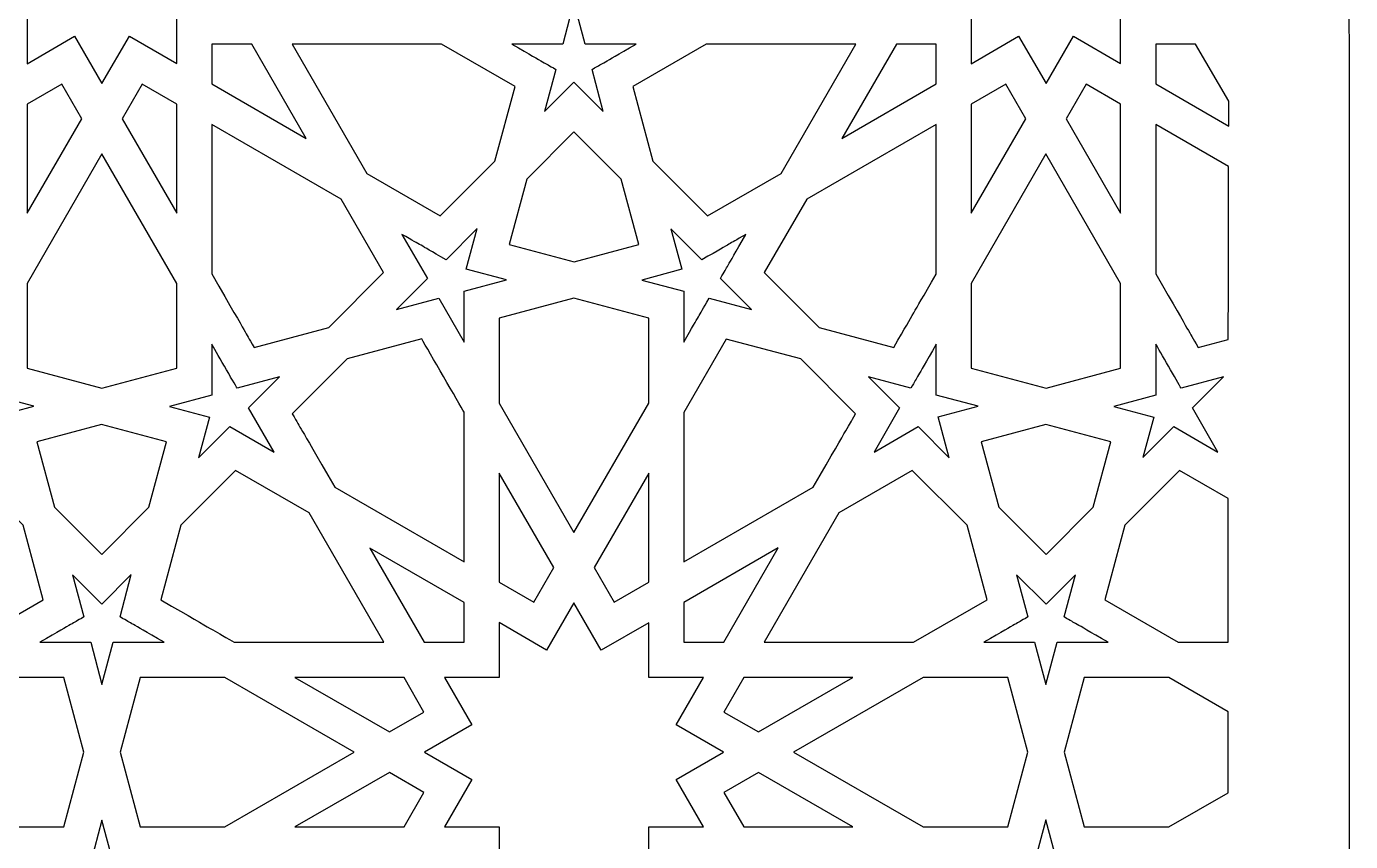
# Model space of a CAD drawing. Header units: millimetres. Extents: x -56 to 55, y -102 to 108.
# Drawn here: x -3.1 to 55.3, y -35.9 to 0 of the extents above; entities that cross this region are included whole.
import ezdxf

# ---------------------------------------------------------------- set-up
doc = ezdxf.new("R2010")
doc.units = ezdxf.units.MM
doc.header["$MEASUREMENT"] = 0
doc.layers.add('layer 1', color=7, linetype='Continuous')

msp = doc.modelspace()

# ---------------------------------------------------------------- linework, layer by layer
at = {"layer": 'layer 1', "color": 250}
for points, knots in [([(55.2192, 53.6769), (55.2097, 56.2286), (54.3842, 58.4257), (53.0348, 60.113), (53.0348, 60.113), (50.3121, 63.5081), (46.6615, 63.8736), (45.0285, 64.1481), (45.0285, 64.1481), (41.1303, 70.9098), (44.0531, 65.8389), (42.1061, 70.1453), (42.1061, 70.1453), (39.4705, 76.1312), (33.6698, 80.1469), (25.0578, 79.5743), (25.0578, 79.5743), (17.0561, 107.5803), (-17.265, 106.4433), (-24.6935, 79.6502), (-24.6935, 79.6502), (-32.4517, 79.8354), (-38.6256, 77.2305), (-41.6715, 70.0222), (-41.6715, 70.0222), (-41.7415, 69.8602), (-42.3802, 68.2519), (-42.3802, 68.0953), (-42.3802, 68.0953), (-42.3802, 68.0953), (-44.6232, 64.2186), (-44.6232, 64.2186), (-44.6232, 64.2186), (-45.2089, 64.0218), (-49.6582, 63.6584), (-52.5647, 60.0075), (-52.5647, 60.0075), (-52.5647, 60.0075), (-52.5647, 60.0019), (-52.5647, 60.0019), (-52.5647, 60.0019), (-55.8843, 55.7724), (-54.8955, 62.0882), (-54.8955, -99.835), (-54.8955, -99.835), (-54.8955, -99.835), (55.2894, -99.835), (55.2894, -99.835), (55.2894, -99.835), (55.2894, -99.835), (55.2192, -101.7838), (55.2192, 53.6769)], [0, 0, 0, 0, 0.0714286, 0.0714286, 0.0714286, 0.0714286, 0.1428571, 0.1428571, 0.1428571, 0.1428571, 0.2142857, 0.2142857, 0.2142857, 0.2142857, 0.2857143, 0.2857143, 0.2857143, 0.2857143, 0.3571429, 0.3571429, 0.3571429, 0.3571429, 0.4285714, 0.4285714, 0.4285714, 0.4285714, 0.5, 0.5, 0.5, 0.5, 0.5714286, 0.5714286, 0.5714286, 0.5714286, 0.6428571, 0.6428571, 0.6428571, 0.6428571, 0.7142857, 0.7142857, 0.7142857, 0.7142857, 0.7857143, 0.7857143, 0.7857143, 0.7857143, 0.8571429, 0.8571429, 0.8571429, 0.8571429, 1, 1, 1, 1]), ([(-1.0097, 8.6106), (-1.0097, 8.6106), (0.1968, 10.7012), (0.1968, 10.7012), (0.1968, 10.7012), (0.1968, 10.7012), (1.4033, 8.6106), (1.4033, 8.6106), (1.4033, 8.6106), (1.4033, 8.6106), (3.4942, 9.8171), (3.4942, 9.8171), (3.4942, 9.8171), (3.4942, 9.8171), (3.4942, 7.4041), (3.4942, 7.4041), (3.4942, 7.4041), (3.4942, 7.4041), (5.9069, 7.4041), (5.9069, 7.4041), (5.9069, 7.4041), (5.9069, 7.4041), (4.7007, 5.3136), (4.7007, 5.3136), (4.7007, 5.3136), (4.7007, 5.3136), (6.7913, 4.1071), (6.7913, 4.1071), (6.7913, 4.1071), (6.7913, 4.1071), (4.7007, 2.9006), (4.7007, 2.9006), (4.7007, 2.9006), (4.7007, 2.9006), (5.9069, 0.8096), (5.9069, 0.8096), (5.9069, 0.8096), (5.9069, 0.8096), (3.4942, 0.8096), (3.4942, 0.8096), (3.4942, 0.8096), (3.4942, 0.8096), (3.4942, -1.6034), (3.4942, -1.6034), (3.4942, -1.6034), (3.4942, -1.6034), (1.4033, -0.3969), (1.4033, -0.3969), (1.4033, -0.3969), (1.4033, -0.3969), (0.1968, -2.4878), (0.1968, -2.4878), (0.1968, -2.4878), (0.1968, -2.4878), (-1.0097, -0.3969), (-1.0097, -0.3969), (-1.0097, -0.3969), (-1.0097, -0.3969), (-3.1002, -1.6094), (-3.1002, -1.6094), (-3.1002, -1.6094), (-3.1002, -1.6094), (-3.1002, 0.8096), (-3.1002, 0.8096), (-3.1002, 0.8096), (-3.1002, 0.8096), (-5.5189, 0.8096), (-5.5189, 0.8096), (-5.5189, 0.8096), (-5.5189, 0.8096), (-4.3067, 2.9006), (-4.3067, 2.9006), (-4.3067, 2.9006), (-4.3067, 2.9006), (-6.3976, 4.1071), (-6.3976, 4.1071), (-6.3976, 4.1071), (-6.3976, 4.1071), (-4.3067, 5.3136), (-4.3067, 5.3136), (-4.3067, 5.3136), (-4.3067, 5.3136), (-5.5189, 7.4041), (-5.5189, 7.4041), (-5.5189, 7.4041), (-5.5189, 7.4041), (-3.1002, 7.4041), (-3.1002, 7.4041), (-3.1002, 7.4041), (-3.1002, 7.4041), (-3.1002, 9.8171), (-3.1002, 9.8171), (-3.1002, 9.8171), (-3.1002, 9.8171), (-1.0097, 8.6106), (-1.0097, 8.6106)], [0, 0, 0, 0, 0.04, 0.04, 0.04, 0.04, 0.08, 0.08, 0.08, 0.08, 0.12, 0.12, 0.12, 0.12, 0.16, 0.16, 0.16, 0.16, 0.2, 0.2, 0.2, 0.2, 0.24, 0.24, 0.24, 0.24, 0.28, 0.28, 0.28, 0.28, 0.32, 0.32, 0.32, 0.32, 0.36, 0.36, 0.36, 0.36, 0.4, 0.4, 0.4, 0.4, 0.44, 0.44, 0.44, 0.44, 0.48, 0.48, 0.48, 0.48, 0.52, 0.52, 0.52, 0.52, 0.56, 0.56, 0.56, 0.56, 0.6, 0.6, 0.6, 0.6, 0.64, 0.64, 0.64, 0.64, 0.68, 0.68, 0.68, 0.68, 0.72, 0.72, 0.72, 0.72, 0.76, 0.76, 0.76, 0.76, 0.8, 0.8, 0.8, 0.8, 0.84, 0.84, 0.84, 0.84, 0.88, 0.88, 0.88, 0.88, 0.92, 0.92, 0.92, 0.92, 1, 1, 1, 1]), ([(43.0611, 8.6106), (43.0611, 8.6106), (45.1457, 9.8171), (45.1457, 9.8171), (45.1457, 9.8171), (45.1457, 9.8171), (45.1457, 7.4041), (45.1457, 7.4041), (45.1457, 7.4041), (45.1457, 7.4041), (47.5647, 7.4041), (47.5647, 7.4041), (47.5647, 7.4041), (47.5647, 7.4041), (46.3582, 5.3136), (46.3582, 5.3136), (46.3582, 5.3136), (46.3582, 5.3136), (48.4491, 4.1071), (48.4491, 4.1071), (48.4491, 4.1071), (48.4491, 4.1071), (46.3582, 2.9006), (46.3582, 2.9006), (46.3582, 2.9006), (46.3582, 2.9006), (47.5647, 0.8096), (47.5647, 0.8096), (47.5647, 0.8096), (47.5647, 0.8096), (45.1457, 0.8096), (45.1457, 0.8096), (45.1457, 0.8096), (45.1457, 0.8096), (45.1457, -1.6034), (45.1457, -1.6034), (45.1457, -1.6034), (45.1457, -1.6034), (43.0611, -0.3969), (43.0611, -0.3969), (43.0611, -0.3969), (43.0611, -0.3969), (41.8546, -2.4878), (41.8546, -2.4878), (41.8546, -2.4878), (41.8546, -2.4878), (40.6421, -0.3969), (40.6421, -0.3969), (40.6421, -0.3969), (40.6421, -0.3969), (38.5515, -1.6094), (38.5515, -1.6094), (38.5515, -1.6094), (38.5515, -1.6094), (38.5515, 0.8096), (38.5515, 0.8096), (38.5515, 0.8096), (38.5515, 0.8096), (36.1385, 0.8096), (36.1385, 0.8096), (36.1385, 0.8096), (36.1385, 0.8096), (37.345, 2.9006), (37.345, 2.9006), (37.345, 2.9006), (37.345, 2.9006), (35.2541, 4.1071), (35.2541, 4.1071), (35.2541, 4.1071), (35.2541, 4.1071), (37.345, 5.3136), (37.345, 5.3136), (37.345, 5.3136), (37.345, 5.3136), (36.1385, 7.4041), (36.1385, 7.4041), (36.1385, 7.4041), (36.1385, 7.4041), (38.5515, 7.4041), (38.5515, 7.4041), (38.5515, 7.4041), (38.5515, 7.4041), (38.5515, 9.8171), (38.5515, 9.8171), (38.5515, 9.8171), (38.5515, 9.8171), (40.6421, 8.6106), (40.6421, 8.6106), (40.6421, 8.6106), (40.6421, 8.6106), (41.8546, 10.7012), (41.8546, 10.7012), (41.8546, 10.7012), (41.8546, 10.7012), (43.0611, 8.6106), (43.0611, 8.6106)], [0, 0, 0, 0, 0.04, 0.04, 0.04, 0.04, 0.08, 0.08, 0.08, 0.08, 0.12, 0.12, 0.12, 0.12, 0.16, 0.16, 0.16, 0.16, 0.2, 0.2, 0.2, 0.2, 0.24, 0.24, 0.24, 0.24, 0.28, 0.28, 0.28, 0.28, 0.32, 0.32, 0.32, 0.32, 0.36, 0.36, 0.36, 0.36, 0.4, 0.4, 0.4, 0.4, 0.44, 0.44, 0.44, 0.44, 0.48, 0.48, 0.48, 0.48, 0.52, 0.52, 0.52, 0.52, 0.56, 0.56, 0.56, 0.56, 0.6, 0.6, 0.6, 0.6, 0.64, 0.64, 0.64, 0.64, 0.68, 0.68, 0.68, 0.68, 0.72, 0.72, 0.72, 0.72, 0.76, 0.76, 0.76, 0.76, 0.8, 0.8, 0.8, 0.8, 0.84, 0.84, 0.84, 0.84, 0.88, 0.88, 0.88, 0.88, 0.92, 0.92, 0.92, 0.92, 1, 1, 1, 1]), ([(22.3171, -3.7172), (22.3171, -3.7172), (21.0227, -2.4232), (21.0227, -2.4232), (21.0227, -2.4232), (21.0227, -2.4232), (19.7284, -3.7172), (19.7284, -3.7172), (19.7284, -3.7172), (19.7284, -3.7172), (20.2261, -1.8609), (20.2261, -1.8609), (20.2261, -1.8609), (19.5612, -1.4831), (19.9605, -1.7124), (18.282, -0.7426), (18.282, -0.7426), (18.282, -0.7426), (20.5249, -0.7426), (20.5249, -0.7426), (20.5249, -0.7426), (20.5249, -0.7426), (21.0227, 1.1144), (21.0227, 1.1144), (21.0227, 1.1144), (21.0227, 1.1144), (21.5205, -0.7426), (21.5205, -0.7426), (21.5205, -0.7426), (21.5205, -0.7426), (23.7638, -0.7426), (23.7638, -0.7426), (23.7638, -0.7426), (22.0849, -1.7124), (22.4807, -1.4848), (21.8193, -1.8609), (21.8193, -1.8609), (21.8193, -1.8609), (22.3171, -3.7172), (22.3171, -3.7172)], [0, 0, 0, 0, 0.0909091, 0.0909091, 0.0909091, 0.0909091, 0.1818182, 0.1818182, 0.1818182, 0.1818182, 0.2727273, 0.2727273, 0.2727273, 0.2727273, 0.3636364, 0.3636364, 0.3636364, 0.3636364, 0.4545455, 0.4545455, 0.4545455, 0.4545455, 0.5454545, 0.5454545, 0.5454545, 0.5454545, 0.6363636, 0.6363636, 0.6363636, 0.6363636, 0.7272727, 0.7272727, 0.7272727, 0.7272727, 0.8181818, 0.8181818, 0.8181818, 0.8181818, 1, 1, 1, 1]), ([(9.2043, -4.9064), (9.2043, -4.9064), (5.0401, -2.4994), (5.0401, -2.4994), (5.0401, -2.4994), (5.0401, -2.4994), (5.0401, -0.7426), (5.0401, -0.7426), (5.0401, -0.7426), (5.0401, -0.7426), (6.8033, -0.7426), (6.8033, -0.7426), (6.8033, -0.7426), (6.8033, -0.7426), (9.2043, -4.9064), (9.2043, -4.9064)], [0, 0, 0, 0, 0.2, 0.2, 0.2, 0.2, 0.4, 0.4, 0.4, 0.4, 0.6, 0.6, 0.6, 0.6, 1, 1, 1, 1]), ([(11.8865, -6.4526), (11.8865, -6.4526), (8.5894, -0.7426), (8.5894, -0.7426), (8.5894, -0.7426), (8.5894, -0.7426), (15.1839, -0.7426), (15.1839, -0.7426), (15.1839, -0.7426), (15.1839, -0.7426), (18.4224, -2.6105), (18.4224, -2.6105), (18.4224, -2.6105), (18.4224, -2.6105), (17.538, -5.908), (17.538, -5.908), (17.538, -5.908), (17.538, -5.908), (15.1253, -8.321), (15.1253, -8.321), (15.1253, -8.321), (15.1253, -8.321), (11.8865, -6.4526), (11.8865, -6.4526)], [0, 0, 0, 0, 0.1428571, 0.1428571, 0.1428571, 0.1428571, 0.2857143, 0.2857143, 0.2857143, 0.2857143, 0.4285714, 0.4285714, 0.4285714, 0.4285714, 0.5714286, 0.5714286, 0.5714286, 0.5714286, 0.7142857, 0.7142857, 0.7142857, 0.7142857, 1, 1, 1, 1]), ([(30.159, -6.4526), (30.159, -6.4526), (26.9205, -8.321), (26.9205, -8.321), (26.9205, -8.321), (26.9205, -8.321), (24.5075, -5.908), (24.5075, -5.908), (24.5075, -5.908), (24.5075, -5.908), (23.623, -2.6105), (23.623, -2.6105), (23.623, -2.6105), (23.623, -2.6105), (26.8619, -0.7426), (26.8619, -0.7426), (26.8619, -0.7426), (26.8619, -0.7426), (33.456, -0.7426), (33.456, -0.7426), (33.456, -0.7426), (33.456, -0.7426), (30.159, -6.4526), (30.159, -6.4526)], [0, 0, 0, 0, 0.1428571, 0.1428571, 0.1428571, 0.1428571, 0.2857143, 0.2857143, 0.2857143, 0.2857143, 0.4285714, 0.4285714, 0.4285714, 0.4285714, 0.5714286, 0.5714286, 0.5714286, 0.5714286, 0.7142857, 0.7142857, 0.7142857, 0.7142857, 1, 1, 1, 1]), ([(37.0053, -2.4994), (37.0053, -2.4994), (32.8415, -4.9064), (32.8415, -4.9064), (32.8415, -4.9064), (32.8415, -4.9064), (35.2481, -0.7426), (35.2481, -0.7426), (35.2481, -0.7426), (35.2481, -0.7426), (37.0053, -0.7426), (37.0053, -0.7426), (37.0053, -0.7426), (37.0053, -0.7426), (37.0053, -2.4994), (37.0053, -2.4994)], [0, 0, 0, 0, 0.2, 0.2, 0.2, 0.2, 0.4, 0.4, 0.4, 0.4, 0.6, 0.6, 0.6, 0.6, 1, 1, 1, 1]), ([(49.9131, -3.2667), (49.9131, -3.2667), (49.9131, -4.3557), (49.9131, -4.3557), (49.9131, -4.3557), (49.9131, -4.3557), (46.6979, -2.4994), (46.6979, -2.4994), (46.6979, -2.4994), (46.6979, -2.4994), (46.6979, -0.7426), (46.6979, -0.7426), (46.6979, -0.7426), (46.6979, -0.7426), (48.4547, -0.7426), (48.4547, -0.7426), (48.4547, -0.7426), (48.4547, -0.7426), (49.9131, -3.2667), (49.9131, -3.2667)], [0, 0, 0, 0, 0.1666667, 0.1666667, 0.1666667, 0.1666667, 0.3333333, 0.3333333, 0.3333333, 0.3333333, 0.5, 0.5, 0.5, 0.5, 0.6666667, 0.6666667, 0.6666667, 0.6666667, 1, 1, 1, 1]), ([(-3.1002, -8.2035), (-3.1002, -8.2035), (-3.1002, -3.3955), (-3.1002, -3.3955), (-3.1002, -3.3955), (-3.1002, -3.3955), (-1.5776, -2.5111), (-1.5776, -2.5111), (-1.5776, -2.5111), (-1.5776, -2.5111), (-0.6992, -4.0396), (-0.6992, -4.0396), (-0.6992, -4.0396), (-0.6992, -4.0396), (-3.1002, -8.2035), (-3.1002, -8.2035)], [0, 0, 0, 0, 0.2, 0.2, 0.2, 0.2, 0.4, 0.4, 0.4, 0.4, 0.6, 0.6, 0.6, 0.6, 1, 1, 1, 1]), ([(1.0869, -4.0396), (1.0869, -4.0396), (1.9717, -2.5111), (1.9717, -2.5111), (1.9717, -2.5111), (1.9717, -2.5111), (3.4942, -3.3955), (3.4942, -3.3955), (3.4942, -3.3955), (3.4942, -3.3955), (3.4942, -8.2035), (3.4942, -8.2035), (3.4942, -8.2035), (3.4942, -8.2035), (1.0869, -4.0396), (1.0869, -4.0396)], [0, 0, 0, 0, 0.2, 0.2, 0.2, 0.2, 0.4, 0.4, 0.4, 0.4, 0.6, 0.6, 0.6, 0.6, 1, 1, 1, 1]), ([(38.5515, -8.2035), (38.5515, -8.2035), (38.5515, -3.3955), (38.5515, -3.3955), (38.5515, -3.3955), (38.5515, -3.3955), (40.0798, -2.5111), (40.0798, -2.5111), (40.0798, -2.5111), (40.0798, -2.5111), (40.9585, -4.0396), (40.9585, -4.0396), (40.9585, -4.0396), (40.9585, -4.0396), (38.5515, -8.2035), (38.5515, -8.2035)], [0, 0, 0, 0, 0.2, 0.2, 0.2, 0.2, 0.4, 0.4, 0.4, 0.4, 0.6, 0.6, 0.6, 0.6, 1, 1, 1, 1]), ([(45.1457, -8.2035), (45.1457, -8.2035), (42.7447, -4.0396), (42.7447, -4.0396), (42.7447, -4.0396), (42.7447, -4.0396), (43.6231, -2.5111), (43.6231, -2.5111), (43.6231, -2.5111), (43.6231, -2.5111), (45.1457, -3.3955), (45.1457, -3.3955), (45.1457, -3.3955), (45.1457, -3.3955), (45.1457, -8.2035), (45.1457, -8.2035)], [0, 0, 0, 0, 0.2, 0.2, 0.2, 0.2, 0.4, 0.4, 0.4, 0.4, 0.6, 0.6, 0.6, 0.6, 1, 1, 1, 1]), ([(6.9084, -14.1249), (6.3814, -13.2112), (6.8499, -14.013), (5.0401, -10.8804), (5.0401, -10.8804), (5.0401, -10.8804), (5.0401, -4.2855), (5.0401, -4.2855), (5.0401, -4.2855), (5.0401, -4.2855), (10.7562, -7.5826), (10.7562, -7.5826), (10.7562, -7.5826), (10.7562, -7.5826), (12.6245, -10.8214), (12.6245, -10.8214), (12.6245, -10.8214), (12.6245, -10.8214), (10.2058, -13.2401), (10.2058, -13.2401), (10.2058, -13.2401), (10.2058, -13.2401), (6.9084, -14.1249), (6.9084, -14.1249)], [0, 0, 0, 0, 0.1428571, 0.1428571, 0.1428571, 0.1428571, 0.2857143, 0.2857143, 0.2857143, 0.2857143, 0.4285714, 0.4285714, 0.4285714, 0.4285714, 0.5714286, 0.5714286, 0.5714286, 0.5714286, 0.7142857, 0.7142857, 0.7142857, 0.7142857, 1, 1, 1, 1]), ([(18.9378, -6.6985), (18.9378, -6.6985), (21.0227, -4.6136), (21.0227, -4.6136), (21.0227, -4.6136), (21.0227, -4.6136), (23.1076, -6.6985), (23.1076, -6.6985), (23.1076, -6.6985), (23.1076, -6.6985), (23.8809, -9.58), (23.8809, -9.58), (23.8809, -9.58), (23.8809, -9.58), (21.0344, -10.341), (21.0344, -10.341), (21.0344, -10.341), (21.0344, -10.341), (18.1705, -9.58), (18.1705, -9.58), (18.1705, -9.58), (18.1705, -9.58), (18.9378, -6.6985), (18.9378, -6.6985)], [0, 0, 0, 0, 0.1428571, 0.1428571, 0.1428571, 0.1428571, 0.2857143, 0.2857143, 0.2857143, 0.2857143, 0.4285714, 0.4285714, 0.4285714, 0.4285714, 0.5714286, 0.5714286, 0.5714286, 0.5714286, 0.7142857, 0.7142857, 0.7142857, 0.7142857, 1, 1, 1, 1]), ([(31.8399, -13.2401), (31.8399, -13.2401), (29.4209, -10.8214), (29.4209, -10.8214), (29.4209, -10.8214), (29.4209, -10.8214), (31.2953, -7.5826), (31.2953, -7.5826), (31.2953, -7.5826), (31.2953, -7.5826), (37.0053, -4.2855), (37.0053, -4.2855), (37.0053, -4.2855), (37.0053, -4.2855), (37.0053, -10.886), (37.0053, -10.886), (37.0053, -10.886), (35.7872, -12.9942), (36.2027, -12.2738), (35.137, -14.1249), (35.137, -14.1249), (35.137, -14.1249), (31.8399, -13.2401), (31.8399, -13.2401)], [0, 0, 0, 0, 0.1428571, 0.1428571, 0.1428571, 0.1428571, 0.2857143, 0.2857143, 0.2857143, 0.2857143, 0.4285714, 0.4285714, 0.4285714, 0.4285714, 0.5714286, 0.5714286, 0.5714286, 0.5714286, 0.7142857, 0.7142857, 0.7142857, 0.7142857, 1, 1, 1, 1]), ([(48.5662, -14.1249), (48.0331, -13.1992), (48.4078, -13.8493), (46.6979, -10.8804), (46.6979, -10.8804), (46.6979, -10.8804), (46.6979, -4.2855), (46.6979, -4.2855), (46.6979, -4.2855), (46.6979, -4.2855), (49.9071, -6.1422), (49.9071, -6.1422), (49.9071, -6.1422), (49.9015, -8.678), (49.9015, -11.2197), (49.8955, -13.7671), (49.8955, -13.7671), (49.8955, -13.7671), (48.5662, -14.1249), (48.5662, -14.1249)], [0, 0, 0, 0, 0.1666667, 0.1666667, 0.1666667, 0.1666667, 0.3333333, 0.3333333, 0.3333333, 0.3333333, 0.5, 0.5, 0.5, 0.5, 0.6666667, 0.6666667, 0.6666667, 0.6666667, 1, 1, 1, 1]), ([(0.1968, -15.9226), (0.1968, -15.9226), (-3.1002, -15.0382), (-3.1002, -15.0382), (-3.1002, -15.0382), (-3.1002, -15.0382), (-3.1002, -11.2959), (-3.1002, -11.2959), (-3.1002, -11.2959), (-3.1002, -11.2959), (0.1968, -5.5859), (0.1968, -5.5859), (0.1968, -5.5859), (0.1968, -5.5859), (3.4942, -11.2959), (3.4942, -11.2959), (3.4942, -11.2959), (3.4942, -11.2959), (3.4942, -15.0382), (3.4942, -15.0382), (3.4942, -15.0382), (3.4942, -15.0382), (0.1968, -15.9226), (0.1968, -15.9226)], [0, 0, 0, 0, 0.1428571, 0.1428571, 0.1428571, 0.1428571, 0.2857143, 0.2857143, 0.2857143, 0.2857143, 0.4285714, 0.4285714, 0.4285714, 0.4285714, 0.5714286, 0.5714286, 0.5714286, 0.5714286, 0.7142857, 0.7142857, 0.7142857, 0.7142857, 1, 1, 1, 1]), ([(41.8486, -5.5859), (41.8486, -5.5859), (45.1457, -11.2959), (45.1457, -11.2959), (45.1457, -11.2959), (45.1457, -11.2959), (45.1457, -15.0382), (45.1457, -15.0382), (45.1457, -15.0382), (45.1457, -15.0382), (41.8546, -15.9226), (41.8546, -15.9226), (41.8546, -15.9226), (41.8546, -15.9226), (38.5515, -15.0382), (38.5515, -15.0382), (38.5515, -15.0382), (38.5515, -15.0382), (38.5515, -11.2959), (38.5515, -11.2959), (38.5515, -11.2959), (38.5515, -11.2959), (41.8486, -5.5859), (41.8486, -5.5859)], [0, 0, 0, 0, 0.1428571, 0.1428571, 0.1428571, 0.1428571, 0.2857143, 0.2857143, 0.2857143, 0.2857143, 0.4285714, 0.4285714, 0.4285714, 0.4285714, 0.5714286, 0.5714286, 0.5714286, 0.5714286, 0.7142857, 0.7142857, 0.7142857, 0.7142857, 1, 1, 1, 1]), ([(15.0548, -11.9461), (15.0548, -11.9461), (13.1925, -12.4439), (13.1925, -12.4439), (13.1925, -12.4439), (13.1925, -12.4439), (14.557, -11.0793), (14.557, -11.0793), (14.557, -11.0793), (14.557, -11.0793), (13.4327, -9.1348), (13.4327, -9.1348), (13.4327, -9.1348), (14.4515, -9.7204), (14.0123, -9.4625), (15.3772, -10.2595), (15.3772, -10.2595), (15.3772, -10.2595), (16.7534, -8.8829), (16.7534, -8.8829), (16.7534, -8.8829), (16.7534, -8.8829), (16.2733, -10.675), (16.2733, -10.675), (16.2733, -10.675), (16.2733, -10.675), (18.0417, -11.1435), (18.0417, -11.1435), (18.0417, -11.1435), (18.0417, -11.1435), (16.1794, -11.6469), (16.1794, -11.6469), (16.1794, -11.6469), (16.1794, -11.6469), (16.1794, -13.8903), (16.1794, -13.8903), (16.1794, -13.8903), (16.1794, -13.8903), (15.0548, -11.9461), (15.0548, -11.9461)], [0, 0, 0, 0, 0.0909091, 0.0909091, 0.0909091, 0.0909091, 0.1818182, 0.1818182, 0.1818182, 0.1818182, 0.2727273, 0.2727273, 0.2727273, 0.2727273, 0.3636364, 0.3636364, 0.3636364, 0.3636364, 0.4545455, 0.4545455, 0.4545455, 0.4545455, 0.5454545, 0.5454545, 0.5454545, 0.5454545, 0.6363636, 0.6363636, 0.6363636, 0.6363636, 0.7272727, 0.7272727, 0.7272727, 0.7272727, 0.8181818, 0.8181818, 0.8181818, 0.8181818, 1, 1, 1, 1]), ([(24.0153, -11.1495), (24.0153, -11.1495), (25.7782, -10.675), (25.7782, -10.675), (25.7782, -10.675), (25.7782, -10.675), (25.298, -8.8886), (25.298, -8.8886), (25.298, -8.8886), (25.298, -8.8886), (26.6686, -10.2535), (26.6686, -10.2535), (26.6686, -10.2535), (28.2268, -9.3676), (27.6387, -9.6919), (28.6127, -9.1348), (28.6127, -9.1348), (27.6433, -10.813), (27.8723, -10.4168), (27.4884, -11.0793), (27.4884, -11.0793), (27.4884, -11.0793), (28.853, -12.4439), (28.853, -12.4439), (28.853, -12.4439), (28.853, -12.4439), (26.9907, -11.9461), (26.9907, -11.9461), (26.9907, -11.9461), (26.4167, -12.9473), (26.6626, -12.5081), (25.866, -13.8903), (25.866, -13.8903), (25.866, -13.8903), (25.866, -11.6413), (25.866, -11.6413), (25.866, -11.6413), (25.866, -11.6413), (24.0153, -11.1495), (24.0153, -11.1495)], [0, 0, 0, 0, 0.0909091, 0.0909091, 0.0909091, 0.0909091, 0.1818182, 0.1818182, 0.1818182, 0.1818182, 0.2727273, 0.2727273, 0.2727273, 0.2727273, 0.3636364, 0.3636364, 0.3636364, 0.3636364, 0.4545455, 0.4545455, 0.4545455, 0.4545455, 0.5454545, 0.5454545, 0.5454545, 0.5454545, 0.6363636, 0.6363636, 0.6363636, 0.6363636, 0.7272727, 0.7272727, 0.7272727, 0.7272727, 0.8181818, 0.8181818, 0.8181818, 0.8181818, 1, 1, 1, 1]), ([(21.0227, -22.2828), (21.0227, -22.2828), (17.7257, -16.5724), (17.7257, -16.5724), (17.7257, -16.5724), (17.7257, -16.5724), (17.7257, -12.8302), (17.7257, -12.8302), (17.7257, -12.8302), (17.7257, -12.8302), (21.0227, -11.9461), (21.0227, -11.9461), (21.0227, -11.9461), (21.0227, -11.9461), (24.3201, -12.8302), (24.3201, -12.8302), (24.3201, -12.8302), (24.3201, -12.8302), (24.3201, -16.5724), (24.3201, -16.5724), (24.3201, -16.5724), (24.3201, -16.5724), (21.0227, -22.2828), (21.0227, -22.2828)], [0, 0, 0, 0, 0.1428571, 0.1428571, 0.1428571, 0.1428571, 0.2857143, 0.2857143, 0.2857143, 0.2857143, 0.4285714, 0.4285714, 0.4285714, 0.4285714, 0.5714286, 0.5714286, 0.5714286, 0.5714286, 0.7142857, 0.7142857, 0.7142857, 0.7142857, 1, 1, 1, 1]), ([(-4.0901, -18.9678), (-4.0901, -18.9678), (-5.4487, -17.6152), (-5.4487, -17.6152), (-5.4487, -17.6152), (-5.4487, -17.6152), (-7.3932, -18.7335), (-7.3932, -18.7335), (-7.3932, -18.7335), (-7.3932, -18.7335), (-6.2685, -16.7894), (-6.2685, -16.7894), (-6.2685, -16.7894), (-6.2685, -16.7894), (-7.6334, -15.4248), (-7.6334, -15.4248), (-7.6334, -15.4248), (-7.6334, -15.4248), (-5.7711, -15.9226), (-5.7711, -15.9226), (-5.7711, -15.9226), (-5.5072, -15.4598), (-4.916, -14.4406), (-4.6524, -13.9785), (-4.6524, -13.9785), (-4.6524, -13.9785), (-4.6524, -16.2211), (-4.6524, -16.2211), (-4.6524, -16.2211), (-4.6524, -16.2211), (-2.8074, -16.7192), (-2.8074, -16.7192), (-2.8074, -16.7192), (-2.8074, -16.7192), (-4.5646, -17.1873), (-4.5646, -17.1873), (-4.5646, -17.1873), (-4.5646, -17.1873), (-4.0901, -18.9678), (-4.0901, -18.9678)], [0, 0, 0, 0, 0.0909091, 0.0909091, 0.0909091, 0.0909091, 0.1818182, 0.1818182, 0.1818182, 0.1818182, 0.2727273, 0.2727273, 0.2727273, 0.2727273, 0.3636364, 0.3636364, 0.3636364, 0.3636364, 0.4545455, 0.4545455, 0.4545455, 0.4545455, 0.5454545, 0.5454545, 0.5454545, 0.5454545, 0.6363636, 0.6363636, 0.6363636, 0.6363636, 0.7272727, 0.7272727, 0.7272727, 0.7272727, 0.8181818, 0.8181818, 0.8181818, 0.8181818, 1, 1, 1, 1]), ([(7.7868, -18.7335), (7.7868, -18.7335), (5.8367, -17.6152), (5.8367, -17.6152), (5.8367, -17.6152), (5.8367, -17.6152), (4.4605, -18.9911), (4.4605, -18.9911), (4.4605, -18.9911), (4.4605, -18.9911), (4.9406, -17.1933), (4.9406, -17.1933), (4.9406, -17.1933), (4.9406, -17.1933), (3.1778, -16.7252), (3.1778, -16.7252), (3.1778, -16.7252), (3.1778, -16.7252), (5.0401, -16.2271), (5.0401, -16.2271), (5.0401, -16.2271), (5.0401, -16.2271), (5.0401, -13.9785), (5.0401, -13.9785), (5.0401, -13.9785), (5.1527, -14.1739), (6.0462, -15.7314), (6.1648, -15.9226), (6.1648, -15.9226), (6.1648, -15.9226), (8.0271, -15.4248), (8.0271, -15.4248), (8.0271, -15.4248), (8.0271, -15.4248), (6.6625, -16.7894), (6.6625, -16.7894), (6.6625, -16.7894), (6.6625, -16.7894), (7.7868, -18.7335), (7.7868, -18.7335)], [0, 0, 0, 0, 0.0909091, 0.0909091, 0.0909091, 0.0909091, 0.1818182, 0.1818182, 0.1818182, 0.1818182, 0.2727273, 0.2727273, 0.2727273, 0.2727273, 0.3636364, 0.3636364, 0.3636364, 0.3636364, 0.4545455, 0.4545455, 0.4545455, 0.4545455, 0.5454545, 0.5454545, 0.5454545, 0.5454545, 0.6363636, 0.6363636, 0.6363636, 0.6363636, 0.7272727, 0.7272727, 0.7272727, 0.7272727, 0.8181818, 0.8181818, 0.8181818, 0.8181818, 1, 1, 1, 1]), ([(10.4694, -20.2854), (8.7005, -17.2286), (9.0755, -17.8784), (8.5951, -17.0469), (8.5951, -17.0469), (8.5951, -17.0469), (11.0081, -14.6283), (11.0081, -14.6283), (11.0081, -14.6283), (11.0081, -14.6283), (14.3051, -13.7439), (14.3051, -13.7439), (14.3051, -13.7439), (14.6099, -14.2713), (15.9452, -16.5784), (16.1794, -16.9827), (16.1794, -16.9827), (16.1794, -16.9827), (16.1794, -23.5828), (16.1794, -23.5828), (16.1794, -23.5828), (16.1794, -23.5828), (10.4694, -20.2854), (10.4694, -20.2854)], [0, 0, 0, 0, 0.1428571, 0.1428571, 0.1428571, 0.1428571, 0.2857143, 0.2857143, 0.2857143, 0.2857143, 0.4285714, 0.4285714, 0.4285714, 0.4285714, 0.5714286, 0.5714286, 0.5714286, 0.5714286, 0.7142857, 0.7142857, 0.7142857, 0.7142857, 1, 1, 1, 1]), ([(33.4504, -17.0469), (33.0052, -17.8199), (33.3625, -17.205), (31.5821, -20.2854), (31.5821, -20.2854), (31.5821, -20.2854), (25.866, -23.5828), (25.866, -23.5828), (25.866, -23.5828), (25.866, -23.5828), (25.866, -16.9884), (25.866, -16.9884), (25.866, -16.9884), (25.866, -16.9884), (27.7403, -13.7499), (27.7403, -13.7499), (27.7403, -13.7499), (27.7403, -13.7499), (31.0374, -14.6283), (31.0374, -14.6283), (31.0374, -14.6283), (31.0374, -14.6283), (33.4504, -17.0469), (33.4504, -17.0469)], [0, 0, 0, 0, 0.1428571, 0.1428571, 0.1428571, 0.1428571, 0.2857143, 0.2857143, 0.2857143, 0.2857143, 0.4285714, 0.4285714, 0.4285714, 0.4285714, 0.5714286, 0.5714286, 0.5714286, 0.5714286, 0.7142857, 0.7142857, 0.7142857, 0.7142857, 1, 1, 1, 1]), ([(38.856, -16.7192), (38.856, -16.7192), (37.0992, -17.1873), (37.0992, -17.1873), (37.0992, -17.1873), (37.0992, -17.1873), (37.5793, -18.9854), (37.5793, -18.9854), (37.5793, -18.9854), (37.5793, -18.9854), (36.2087, -17.6152), (36.2087, -17.6152), (36.2087, -17.6152), (36.2087, -17.6152), (34.2646, -18.7335), (34.2646, -18.7335), (34.2646, -18.7335), (34.2646, -18.7335), (35.3829, -16.7894), (35.3829, -16.7894), (35.3829, -16.7894), (35.3829, -16.7894), (34.0183, -15.4248), (34.0183, -15.4248), (34.0183, -15.4248), (34.0183, -15.4248), (35.8807, -15.9226), (35.8807, -15.9226), (35.8807, -15.9226), (36.2641, -15.2686), (36.0352, -15.6637), (37.0053, -13.9785), (37.0053, -13.9785), (37.0053, -13.9785), (37.0053, -16.2211), (37.0053, -16.2211), (37.0053, -16.2211), (37.0053, -16.2211), (38.856, -16.7192), (38.856, -16.7192)], [0, 0, 0, 0, 0.0909091, 0.0909091, 0.0909091, 0.0909091, 0.1818182, 0.1818182, 0.1818182, 0.1818182, 0.2727273, 0.2727273, 0.2727273, 0.2727273, 0.3636364, 0.3636364, 0.3636364, 0.3636364, 0.4545455, 0.4545455, 0.4545455, 0.4545455, 0.5454545, 0.5454545, 0.5454545, 0.5454545, 0.6363636, 0.6363636, 0.6363636, 0.6363636, 0.7272727, 0.7272727, 0.7272727, 0.7272727, 0.8181818, 0.8181818, 0.8181818, 0.8181818, 1, 1, 1, 1]), ([(49.4386, -18.7335), (49.4386, -18.7335), (47.4945, -17.6152), (47.4945, -17.6152), (47.4945, -17.6152), (47.4945, -17.6152), (46.1239, -18.9794), (46.1239, -18.9794), (46.1239, -18.9794), (46.1239, -18.9794), (46.604, -17.1933), (46.604, -17.1933), (46.604, -17.1933), (46.604, -17.1933), (44.8412, -16.7252), (44.8412, -16.7252), (44.8412, -16.7252), (44.8412, -16.7252), (46.6979, -16.2271), (46.6979, -16.2271), (46.6979, -16.2271), (46.6979, -16.2271), (46.6979, -13.9785), (46.6979, -13.9785), (46.6979, -13.9785), (46.8619, -14.2593), (47.6525, -15.6414), (47.8165, -15.9226), (47.8165, -15.9226), (47.8165, -15.9226), (49.6845, -15.4248), (49.6845, -15.4248), (49.6845, -15.4248), (49.6845, -15.4248), (48.3143, -16.7894), (48.3143, -16.7894), (48.3143, -16.7894), (48.3143, -16.7894), (49.4386, -18.7335), (49.4386, -18.7335)], [0, 0, 0, 0, 0.0909091, 0.0909091, 0.0909091, 0.0909091, 0.1818182, 0.1818182, 0.1818182, 0.1818182, 0.2727273, 0.2727273, 0.2727273, 0.2727273, 0.3636364, 0.3636364, 0.3636364, 0.3636364, 0.4545455, 0.4545455, 0.4545455, 0.4545455, 0.5454545, 0.5454545, 0.5454545, 0.5454545, 0.6363636, 0.6363636, 0.6363636, 0.6363636, 0.7272727, 0.7272727, 0.7272727, 0.7272727, 0.8181818, 0.8181818, 0.8181818, 0.8181818, 1, 1, 1, 1]), ([(3.043, -18.2887), (3.043, -18.2887), (2.2701, -21.1702), (2.2701, -21.1702), (2.2701, -21.1702), (2.2701, -21.1702), (0.1912, -23.2551), (0.1912, -23.2551), (0.1912, -23.2551), (0.1912, -23.2551), (-1.8997, -21.1642), (-1.8997, -21.1642), (-1.8997, -21.1642), (-1.8997, -21.1642), (-2.6727, -18.2827), (-2.6727, -18.2827), (-2.6727, -18.2827), (-2.6727, -18.2827), (0.1795, -17.5214), (0.1795, -17.5214), (0.1795, -17.5214), (0.1795, -17.5214), (3.043, -18.2887), (3.043, -18.2887)], [0, 0, 0, 0, 0.1428571, 0.1428571, 0.1428571, 0.1428571, 0.2857143, 0.2857143, 0.2857143, 0.2857143, 0.4285714, 0.4285714, 0.4285714, 0.4285714, 0.5714286, 0.5714286, 0.5714286, 0.5714286, 0.7142857, 0.7142857, 0.7142857, 0.7142857, 1, 1, 1, 1]), ([(41.8546, -23.2551), (41.8546, -23.2551), (39.7637, -21.1642), (39.7637, -21.1642), (39.7637, -21.1642), (39.7637, -21.1642), (38.9964, -18.2827), (38.9964, -18.2827), (38.9964, -18.2827), (38.9964, -18.2827), (41.8426, -17.5214), (41.8426, -17.5214), (41.8426, -17.5214), (41.8426, -17.5214), (44.7065, -18.2887), (44.7065, -18.2887), (44.7065, -18.2887), (44.7065, -18.2887), (43.9395, -21.1702), (43.9395, -21.1702), (43.9395, -21.1702), (43.9395, -21.1702), (41.8546, -23.2551), (41.8546, -23.2551)], [0, 0, 0, 0, 0.1428571, 0.1428571, 0.1428571, 0.1428571, 0.2857143, 0.2857143, 0.2857143, 0.2857143, 0.4285714, 0.4285714, 0.4285714, 0.4285714, 0.5714286, 0.5714286, 0.5714286, 0.5714286, 0.7142857, 0.7142857, 0.7142857, 0.7142857, 1, 1, 1, 1]), ([(-12.2365, -27.1261), (-12.2365, -27.1261), (-8.9394, -21.4161), (-8.9394, -21.4161), (-8.9394, -21.4161), (-8.9394, -21.4161), (-5.7006, -19.5478), (-5.7006, -19.5478), (-5.7006, -19.5478), (-5.7006, -19.5478), (-3.2879, -21.9608), (-3.2879, -21.9608), (-3.2879, -21.9608), (-3.2879, -21.9608), (-2.4035, -25.2578), (-2.4035, -25.2578), (-2.4035, -25.2578), (-2.4035, -25.2578), (-5.642, -27.1261), (-5.642, -27.1261), (-5.642, -27.1261), (-5.642, -27.1261), (-12.2365, -27.1261), (-12.2365, -27.1261)], [0, 0, 0, 0, 0.1428571, 0.1428571, 0.1428571, 0.1428571, 0.2857143, 0.2857143, 0.2857143, 0.2857143, 0.4285714, 0.4285714, 0.4285714, 0.4285714, 0.5714286, 0.5714286, 0.5714286, 0.5714286, 0.7142857, 0.7142857, 0.7142857, 0.7142857, 1, 1, 1, 1]), ([(2.7972, -25.2578), (2.7972, -25.2578), (3.6816, -21.9608), (3.6816, -21.9608), (3.6816, -21.9608), (3.6816, -21.9608), (6.0942, -19.5478), (6.0942, -19.5478), (6.0942, -19.5478), (6.0942, -19.5478), (9.3331, -21.4161), (9.3331, -21.4161), (9.3331, -21.4161), (9.3331, -21.4161), (12.6301, -27.1261), (12.6301, -27.1261), (12.6301, -27.1261), (12.6301, -27.1261), (6.036, -27.1261), (6.036, -27.1261), (6.036, -27.1261), (4.8119, -26.4234), (5.497, -26.8217), (2.7972, -25.2578)], [0, 0, 0, 0, 0.1428571, 0.1428571, 0.1428571, 0.1428571, 0.2857143, 0.2857143, 0.2857143, 0.2857143, 0.4285714, 0.4285714, 0.4285714, 0.4285714, 0.5714286, 0.5714286, 0.5714286, 0.5714286, 0.7142857, 0.7142857, 0.7142857, 0.7142857, 1, 1, 1, 1]), ([(17.7257, -19.6649), (17.7257, -19.6649), (20.1327, -23.8291), (20.1327, -23.8291), (20.1327, -23.8291), (20.1327, -23.8291), (19.2482, -25.3573), (19.2482, -25.3573), (19.2482, -25.3573), (19.2482, -25.3573), (17.7257, -24.4732), (17.7257, -24.4732), (17.7257, -24.4732), (17.7257, -24.4732), (17.7257, -19.6649), (17.7257, -19.6649)], [0, 0, 0, 0, 0.2, 0.2, 0.2, 0.2, 0.4, 0.4, 0.4, 0.4, 0.6, 0.6, 0.6, 0.6, 1, 1, 1, 1]), ([(24.3201, -19.6709), (24.3201, -19.6709), (24.3201, -24.4732), (24.3201, -24.4732), (24.3201, -24.4732), (24.3201, -24.4732), (22.7972, -25.3573), (22.7972, -25.3573), (22.7972, -25.3573), (22.7972, -25.3573), (21.9188, -23.8291), (21.9188, -23.8291), (21.9188, -23.8291), (21.9188, -23.8291), (24.3201, -19.6709), (24.3201, -19.6709)], [0, 0, 0, 0, 0.2, 0.2, 0.2, 0.2, 0.4, 0.4, 0.4, 0.4, 0.6, 0.6, 0.6, 0.6, 1, 1, 1, 1]), ([(29.4153, -27.1261), (29.4153, -27.1261), (32.7124, -21.4161), (32.7124, -21.4161), (32.7124, -21.4161), (32.7124, -21.4161), (35.9509, -19.5478), (35.9509, -19.5478), (35.9509, -19.5478), (35.9509, -19.5478), (38.3699, -21.9608), (38.3699, -21.9608), (38.3699, -21.9608), (38.3699, -21.9608), (39.2543, -25.2578), (39.2543, -25.2578), (39.2543, -25.2578), (39.2543, -25.2578), (36.0098, -27.1261), (36.0098, -27.1261), (36.0098, -27.1261), (36.0098, -27.1261), (29.4153, -27.1261), (29.4153, -27.1261)], [0, 0, 0, 0, 0.1428571, 0.1428571, 0.1428571, 0.1428571, 0.2857143, 0.2857143, 0.2857143, 0.2857143, 0.4285714, 0.4285714, 0.4285714, 0.4285714, 0.5714286, 0.5714286, 0.5714286, 0.5714286, 0.7142857, 0.7142857, 0.7142857, 0.7142857, 1, 1, 1, 1]), ([(49.8895, -27.1261), (49.8895, -27.1261), (47.6874, -27.1261), (47.6874, -27.1261), (47.6874, -27.1261), (47.6874, -27.1261), (44.4489, -25.2578), (44.4489, -25.2578), (44.4489, -25.2578), (44.4489, -25.2578), (45.3333, -21.9608), (45.3333, -21.9608), (45.3333, -21.9608), (45.3333, -21.9608), (47.7463, -19.5478), (47.7463, -19.5478), (47.7463, -19.5478), (47.7463, -19.5478), (49.8955, -20.7835), (49.8955, -20.7835), (49.8955, -20.7835), (49.8895, -22.9034), (49.8895, -25.0176), (49.8895, -27.1261)], [0, 0, 0, 0, 0.1428571, 0.1428571, 0.1428571, 0.1428571, 0.2857143, 0.2857143, 0.2857143, 0.2857143, 0.4285714, 0.4285714, 0.4285714, 0.4285714, 0.5714286, 0.5714286, 0.5714286, 0.5714286, 0.7142857, 0.7142857, 0.7142857, 0.7142857, 1, 1, 1, 1]), ([(12.0156, -22.9679), (12.0156, -22.9679), (16.1794, -25.3689), (16.1794, -25.3689), (16.1794, -25.3689), (16.1794, -25.3689), (16.1794, -27.1261), (16.1794, -27.1261), (16.1794, -27.1261), (16.1794, -27.1261), (14.4166, -27.1261), (14.4166, -27.1261), (14.4166, -27.1261), (14.4166, -27.1261), (12.0156, -22.9679), (12.0156, -22.9679)], [0, 0, 0, 0, 0.2, 0.2, 0.2, 0.2, 0.4, 0.4, 0.4, 0.4, 0.6, 0.6, 0.6, 0.6, 1, 1, 1, 1]), ([(25.866, -25.3689), (25.866, -25.3689), (30.0358, -22.9623), (30.0358, -22.9623), (30.0358, -22.9623), (30.0358, -22.9623), (27.6288, -27.1261), (27.6288, -27.1261), (27.6288, -27.1261), (27.6288, -27.1261), (25.866, -27.1261), (25.866, -27.1261), (25.866, -27.1261), (25.866, -27.1261), (25.866, -25.3689), (25.866, -25.3689)], [0, 0, 0, 0, 0.2, 0.2, 0.2, 0.2, 0.4, 0.4, 0.4, 0.4, 0.6, 0.6, 0.6, 0.6, 1, 1, 1, 1]), ([(-0.5997, -26.0075), (-0.5997, -26.0075), (-1.0975, -24.1568), (-1.0975, -24.1568), (-1.0975, -24.1568), (-1.0975, -24.1568), (0.1912, -25.4395), (0.1912, -25.4395), (0.1912, -25.4395), (0.1912, -25.4395), (1.4912, -24.1392), (1.4912, -24.1392), (1.4912, -24.1392), (1.4912, -24.1392), (0.9934, -26.0075), (0.9934, -26.0075), (0.9934, -26.0075), (1.6587, -26.3856), (1.259, -26.156), (2.9379, -27.1261), (2.9379, -27.1261), (2.9379, -27.1261), (0.6946, -27.1261), (0.6946, -27.1261), (0.6946, -27.1261), (0.6946, -27.1261), (0.1968, -28.9824), (0.1968, -28.9824), (0.1968, -28.9824), (0.1968, -28.9824), (-0.3009, -27.1261), (-0.3009, -27.1261), (-0.3009, -27.1261), (-0.3009, -27.1261), (-2.5439, -27.1261), (-2.5439, -27.1261), (-2.5439, -27.1261), (-0.865, -26.156), (-1.2612, -26.3832), (-0.5997, -26.0075)], [0, 0, 0, 0, 0.0909091, 0.0909091, 0.0909091, 0.0909091, 0.1818182, 0.1818182, 0.1818182, 0.1818182, 0.2727273, 0.2727273, 0.2727273, 0.2727273, 0.3636364, 0.3636364, 0.3636364, 0.3636364, 0.4545455, 0.4545455, 0.4545455, 0.4545455, 0.5454545, 0.5454545, 0.5454545, 0.5454545, 0.6363636, 0.6363636, 0.6363636, 0.6363636, 0.7272727, 0.7272727, 0.7272727, 0.7272727, 0.8181818, 0.8181818, 0.8181818, 0.8181818, 1, 1, 1, 1]), ([(41.052, -26.0075), (41.052, -26.0075), (40.5543, -24.1452), (40.5543, -24.1452), (40.5543, -24.1452), (40.5543, -24.1452), (41.8546, -25.4395), (41.8546, -25.4395), (41.8546, -25.4395), (41.8546, -25.4395), (43.1486, -24.1508), (43.1486, -24.1508), (43.1486, -24.1508), (43.1486, -24.1508), (42.6512, -26.0075), (42.6512, -26.0075), (42.6512, -26.0075), (43.296, -26.3782), (42.884, -26.1412), (44.5953, -27.1261), (44.5953, -27.1261), (44.5953, -27.1261), (42.3464, -27.1261), (42.3464, -27.1261), (42.3464, -27.1261), (42.3464, -27.1261), (41.8486, -28.9824), (41.8486, -28.9824), (41.8486, -28.9824), (41.8486, -28.9824), (41.3508, -27.1261), (41.3508, -27.1261), (41.3508, -27.1261), (41.3508, -27.1261), (39.1079, -27.1261), (39.1079, -27.1261), (39.1079, -27.1261), (40.7931, -26.156), (40.3969, -26.3839), (41.052, -26.0075)], [0, 0, 0, 0, 0.0909091, 0.0909091, 0.0909091, 0.0909091, 0.1818182, 0.1818182, 0.1818182, 0.1818182, 0.2727273, 0.2727273, 0.2727273, 0.2727273, 0.3636364, 0.3636364, 0.3636364, 0.3636364, 0.4545455, 0.4545455, 0.4545455, 0.4545455, 0.5454545, 0.5454545, 0.5454545, 0.5454545, 0.6363636, 0.6363636, 0.6363636, 0.6363636, 0.7272727, 0.7272727, 0.7272727, 0.7272727, 0.8181818, 0.8181818, 0.8181818, 0.8181818, 1, 1, 1, 1]), ([(22.2292, -36.479), (22.2292, -36.479), (21.0227, -38.5699), (21.0227, -38.5699), (21.0227, -38.5699), (21.0227, -38.5699), (19.8162, -36.479), (19.8162, -36.479), (19.8162, -36.479), (19.8162, -36.479), (17.7257, -37.6855), (17.7257, -37.6855), (17.7257, -37.6855), (17.7257, -37.6855), (17.7257, -35.2725), (17.7257, -35.2725), (17.7257, -35.2725), (17.7257, -35.2725), (15.3127, -35.2725), (15.3127, -35.2725), (15.3127, -35.2725), (15.3127, -35.2725), (16.5192, -33.1816), (16.5192, -33.1816), (16.5192, -33.1816), (16.5192, -33.1816), (14.4282, -31.9751), (14.4282, -31.9751), (14.4282, -31.9751), (14.4282, -31.9751), (16.5192, -30.7689), (16.5192, -30.7689), (16.5192, -30.7689), (16.5192, -30.7689), (15.3127, -28.678), (15.3127, -28.678), (15.3127, -28.678), (15.3127, -28.678), (17.7257, -28.678), (17.7257, -28.678), (17.7257, -28.678), (17.7257, -28.678), (17.7257, -26.2594), (17.7257, -26.2594), (17.7257, -26.2594), (17.7257, -26.2594), (19.8162, -27.4715), (19.8162, -27.4715), (19.8162, -27.4715), (19.8162, -27.4715), (21.0227, -25.3809), (21.0227, -25.3809), (21.0227, -25.3809), (21.0227, -25.3809), (22.2292, -27.4715), (22.2292, -27.4715), (22.2292, -27.4715), (22.2292, -27.4715), (24.3201, -26.265), (24.3201, -26.265), (24.3201, -26.265), (24.3201, -26.265), (24.3201, -28.678), (24.3201, -28.678), (24.3201, -28.678), (24.3201, -28.678), (26.7328, -28.678), (26.7328, -28.678), (26.7328, -28.678), (26.7328, -28.678), (25.5263, -30.7689), (25.5263, -30.7689), (25.5263, -30.7689), (25.5263, -30.7689), (27.6172, -31.9751), (27.6172, -31.9751), (27.6172, -31.9751), (27.6172, -31.9751), (25.5263, -33.1816), (25.5263, -33.1816), (25.5263, -33.1816), (25.5263, -33.1816), (26.7328, -35.2725), (26.7328, -35.2725), (26.7328, -35.2725), (26.7328, -35.2725), (24.3201, -35.2725), (24.3201, -35.2725), (24.3201, -35.2725), (24.3201, -35.2725), (24.3201, -37.6855), (24.3201, -37.6855), (24.3201, -37.6855), (24.3201, -37.6855), (22.2292, -36.479), (22.2292, -36.479)], [0, 0, 0, 0, 0.04, 0.04, 0.04, 0.04, 0.08, 0.08, 0.08, 0.08, 0.12, 0.12, 0.12, 0.12, 0.16, 0.16, 0.16, 0.16, 0.2, 0.2, 0.2, 0.2, 0.24, 0.24, 0.24, 0.24, 0.28, 0.28, 0.28, 0.28, 0.32, 0.32, 0.32, 0.32, 0.36, 0.36, 0.36, 0.36, 0.4, 0.4, 0.4, 0.4, 0.44, 0.44, 0.44, 0.44, 0.48, 0.48, 0.48, 0.48, 0.52, 0.52, 0.52, 0.52, 0.56, 0.56, 0.56, 0.56, 0.6, 0.6, 0.6, 0.6, 0.64, 0.64, 0.64, 0.64, 0.68, 0.68, 0.68, 0.68, 0.72, 0.72, 0.72, 0.72, 0.76, 0.76, 0.76, 0.76, 0.8, 0.8, 0.8, 0.8, 0.84, 0.84, 0.84, 0.84, 0.88, 0.88, 0.88, 0.88, 0.92, 0.92, 0.92, 0.92, 1, 1, 1, 1]), ([(-10.9425, -31.9751), (-10.9425, -31.9751), (-5.2261, -28.678), (-5.2261, -28.678), (-5.2261, -28.678), (-5.2261, -28.678), (-1.4898, -28.678), (-1.4898, -28.678), (-1.4898, -28.678), (-1.4898, -28.678), (-0.6054, -31.9751), (-0.6054, -31.9751), (-0.6054, -31.9751), (-0.6054, -31.9751), (-1.4898, -35.2725), (-1.4898, -35.2725), (-1.4898, -35.2725), (-1.4898, -35.2725), (-5.2261, -35.2725), (-5.2261, -35.2725), (-5.2261, -35.2725), (-5.2261, -35.2725), (-10.9425, -31.9751), (-10.9425, -31.9751)], [0, 0, 0, 0, 0.1428571, 0.1428571, 0.1428571, 0.1428571, 0.2857143, 0.2857143, 0.2857143, 0.2857143, 0.4285714, 0.4285714, 0.4285714, 0.4285714, 0.5714286, 0.5714286, 0.5714286, 0.5714286, 0.7142857, 0.7142857, 0.7142857, 0.7142857, 1, 1, 1, 1]), ([(1.8778, -35.2725), (1.8778, -35.2725), (0.9994, -31.9751), (0.9994, -31.9751), (0.9994, -31.9751), (0.9994, -31.9751), (1.8778, -28.678), (1.8778, -28.678), (1.8778, -28.678), (1.8778, -28.678), (5.6201, -28.678), (5.6201, -28.678), (5.6201, -28.678), (5.6201, -28.678), (11.3301, -31.9751), (11.3301, -31.9751), (11.3301, -31.9751), (11.3301, -31.9751), (5.6201, -35.2725), (5.6201, -35.2725), (5.6201, -35.2725), (5.6201, -35.2725), (1.8778, -35.2725), (1.8778, -35.2725)], [0, 0, 0, 0, 0.1428571, 0.1428571, 0.1428571, 0.1428571, 0.2857143, 0.2857143, 0.2857143, 0.2857143, 0.4285714, 0.4285714, 0.4285714, 0.4285714, 0.5714286, 0.5714286, 0.5714286, 0.5714286, 0.7142857, 0.7142857, 0.7142857, 0.7142857, 1, 1, 1, 1]), ([(13.5265, -28.678), (13.5265, -28.678), (14.405, -30.2009), (14.405, -30.2009), (14.405, -30.2009), (14.405, -30.2009), (12.882, -31.0794), (12.882, -31.0794), (12.882, -31.0794), (12.882, -31.0794), (8.7122, -28.678), (8.7122, -28.678), (8.7122, -28.678), (8.7122, -28.678), (13.5265, -28.678), (13.5265, -28.678)], [0, 0, 0, 0, 0.2, 0.2, 0.2, 0.2, 0.4, 0.4, 0.4, 0.4, 0.6, 0.6, 0.6, 0.6, 1, 1, 1, 1]), ([(28.5249, -28.678), (28.5249, -28.678), (33.3333, -28.678), (33.3333, -28.678), (33.3333, -28.678), (33.3333, -28.678), (29.1634, -31.0794), (29.1634, -31.0794), (29.1634, -31.0794), (29.1634, -31.0794), (27.6405, -30.2009), (27.6405, -30.2009), (27.6405, -30.2009), (27.6405, -30.2009), (28.5249, -28.678), (28.5249, -28.678)], [0, 0, 0, 0, 0.2, 0.2, 0.2, 0.2, 0.4, 0.4, 0.4, 0.4, 0.6, 0.6, 0.6, 0.6, 1, 1, 1, 1]), ([(30.7153, -31.9751), (30.7153, -31.9751), (36.4253, -28.678), (36.4253, -28.678), (36.4253, -28.678), (36.4253, -28.678), (40.1676, -28.678), (40.1676, -28.678), (40.1676, -28.678), (40.1676, -28.678), (41.052, -31.9751), (41.052, -31.9751), (41.052, -31.9751), (41.052, -31.9751), (40.1676, -35.2725), (40.1676, -35.2725), (40.1676, -35.2725), (40.1676, -35.2725), (36.4253, -35.2725), (36.4253, -35.2725), (36.4253, -35.2725), (36.4253, -35.2725), (30.7153, -31.9751), (30.7153, -31.9751)], [0, 0, 0, 0, 0.1428571, 0.1428571, 0.1428571, 0.1428571, 0.2857143, 0.2857143, 0.2857143, 0.2857143, 0.4285714, 0.4285714, 0.4285714, 0.4285714, 0.5714286, 0.5714286, 0.5714286, 0.5714286, 0.7142857, 0.7142857, 0.7142857, 0.7142857, 1, 1, 1, 1]), ([(43.5352, -35.2725), (43.5352, -35.2725), (42.6512, -31.9751), (42.6512, -31.9751), (42.6512, -31.9751), (42.6512, -31.9751), (43.5352, -28.678), (43.5352, -28.678), (43.5352, -28.678), (43.5352, -28.678), (47.2719, -28.678), (47.2719, -28.678), (47.2719, -28.678), (47.2719, -28.678), (49.8895, -30.1889), (49.8895, -30.1889), (49.8895, -30.1889), (49.8895, -31.3782), (49.8955, -32.567), (49.8955, -33.7615), (49.8955, -33.7615), (49.8955, -33.7615), (47.2719, -35.2725), (47.2719, -35.2725), (47.2719, -35.2725), (47.2719, -35.2725), (43.5352, -35.2725), (43.5352, -35.2725)], [0, 0, 0, 0, 0.125, 0.125, 0.125, 0.125, 0.25, 0.25, 0.25, 0.25, 0.375, 0.375, 0.375, 0.375, 0.5, 0.5, 0.5, 0.5, 0.625, 0.625, 0.625, 0.625, 0.75, 0.75, 0.75, 0.75, 1, 1, 1, 1]), ([(12.882, -32.8655), (12.882, -32.8655), (14.405, -33.7499), (14.405, -33.7499), (14.405, -33.7499), (14.405, -33.7499), (13.5265, -35.2725), (13.5265, -35.2725), (13.5265, -35.2725), (13.5265, -35.2725), (8.7122, -35.2725), (8.7122, -35.2725), (8.7122, -35.2725), (8.7122, -35.2725), (12.882, -32.8655), (12.882, -32.8655)], [0, 0, 0, 0, 0.2, 0.2, 0.2, 0.2, 0.4, 0.4, 0.4, 0.4, 0.6, 0.6, 0.6, 0.6, 1, 1, 1, 1]), ([(27.6405, -33.7499), (27.6405, -33.7499), (29.1634, -32.8655), (29.1634, -32.8655), (29.1634, -32.8655), (29.1634, -32.8655), (33.3333, -35.2725), (33.3333, -35.2725), (33.3333, -35.2725), (33.3333, -35.2725), (28.5249, -35.2725), (28.5249, -35.2725), (28.5249, -35.2725), (28.5249, -35.2725), (27.6405, -33.7499), (27.6405, -33.7499)], [0, 0, 0, 0, 0.2, 0.2, 0.2, 0.2, 0.4, 0.4, 0.4, 0.4, 0.6, 0.6, 0.6, 0.6, 1, 1, 1, 1]), ([(1.4912, -39.8113), (1.4912, -39.8113), (0.1968, -38.511), (0.1968, -38.511), (0.1968, -38.511), (0.1968, -38.511), (-1.1032, -39.8113), (-1.1032, -39.8113), (-1.1032, -39.8113), (-1.1032, -39.8113), (-0.5997, -37.9434), (-0.5997, -37.9434), (-0.5997, -37.9434), (-1.2598, -37.5602), (-0.865, -37.7888), (-2.5439, -36.8187), (-2.5439, -36.8187), (-2.5439, -36.8187), (-0.3009, -36.8187), (-0.3009, -36.8187), (-0.3009, -36.8187), (-0.3009, -36.8187), (0.1968, -34.968), (0.1968, -34.968), (0.1968, -34.968), (0.1968, -34.968), (0.6946, -36.8187), (0.6946, -36.8187), (0.6946, -36.8187), (0.6946, -36.8187), (2.9379, -36.8187), (2.9379, -36.8187), (2.9379, -36.8187), (1.2594, -37.7885), (1.6559, -37.5592), (0.9934, -37.9434), (0.9934, -37.9434), (0.9934, -37.9434), (1.4912, -39.8113), (1.4912, -39.8113)], [0, 0, 0, 0, 0.0909091, 0.0909091, 0.0909091, 0.0909091, 0.1818182, 0.1818182, 0.1818182, 0.1818182, 0.2727273, 0.2727273, 0.2727273, 0.2727273, 0.3636364, 0.3636364, 0.3636364, 0.3636364, 0.4545455, 0.4545455, 0.4545455, 0.4545455, 0.5454545, 0.5454545, 0.5454545, 0.5454545, 0.6363636, 0.6363636, 0.6363636, 0.6363636, 0.7272727, 0.7272727, 0.7272727, 0.7272727, 0.8181818, 0.8181818, 0.8181818, 0.8181818, 1, 1, 1, 1]), ([(43.1486, -39.8173), (43.1486, -39.8173), (41.8486, -38.5173), (41.8486, -38.5173), (41.8486, -38.5173), (41.8486, -38.5173), (40.5543, -39.8173), (40.5543, -39.8173), (40.5543, -39.8173), (40.5543, -39.8173), (41.052, -37.9434), (41.052, -37.9434), (41.052, -37.9434), (40.392, -37.5602), (40.7867, -37.7888), (39.1079, -36.8187), (39.1079, -36.8187), (39.1079, -36.8187), (41.3508, -36.8187), (41.3508, -36.8187), (41.3508, -36.8187), (41.3508, -36.8187), (41.8486, -34.962), (41.8486, -34.962), (41.8486, -34.962), (41.8486, -34.962), (42.3464, -36.8187), (42.3464, -36.8187), (42.3464, -36.8187), (42.3464, -36.8187), (44.5953, -36.8187), (44.5953, -36.8187), (44.5953, -36.8187), (42.9101, -37.7885), (43.3052, -37.5595), (42.6512, -37.9434), (42.6512, -37.9434), (42.6512, -37.9434), (43.1486, -39.8173), (43.1486, -39.8173)], [0, 0, 0, 0, 0.0909091, 0.0909091, 0.0909091, 0.0909091, 0.1818182, 0.1818182, 0.1818182, 0.1818182, 0.2727273, 0.2727273, 0.2727273, 0.2727273, 0.3636364, 0.3636364, 0.3636364, 0.3636364, 0.4545455, 0.4545455, 0.4545455, 0.4545455, 0.5454545, 0.5454545, 0.5454545, 0.5454545, 0.6363636, 0.6363636, 0.6363636, 0.6363636, 0.7272727, 0.7272727, 0.7272727, 0.7272727, 0.8181818, 0.8181818, 0.8181818, 0.8181818, 1, 1, 1, 1])]:
    msp.add_open_spline(points, degree=3, knots=knots, dxfattribs=at)

doc.saveas('drawing.dxf')
